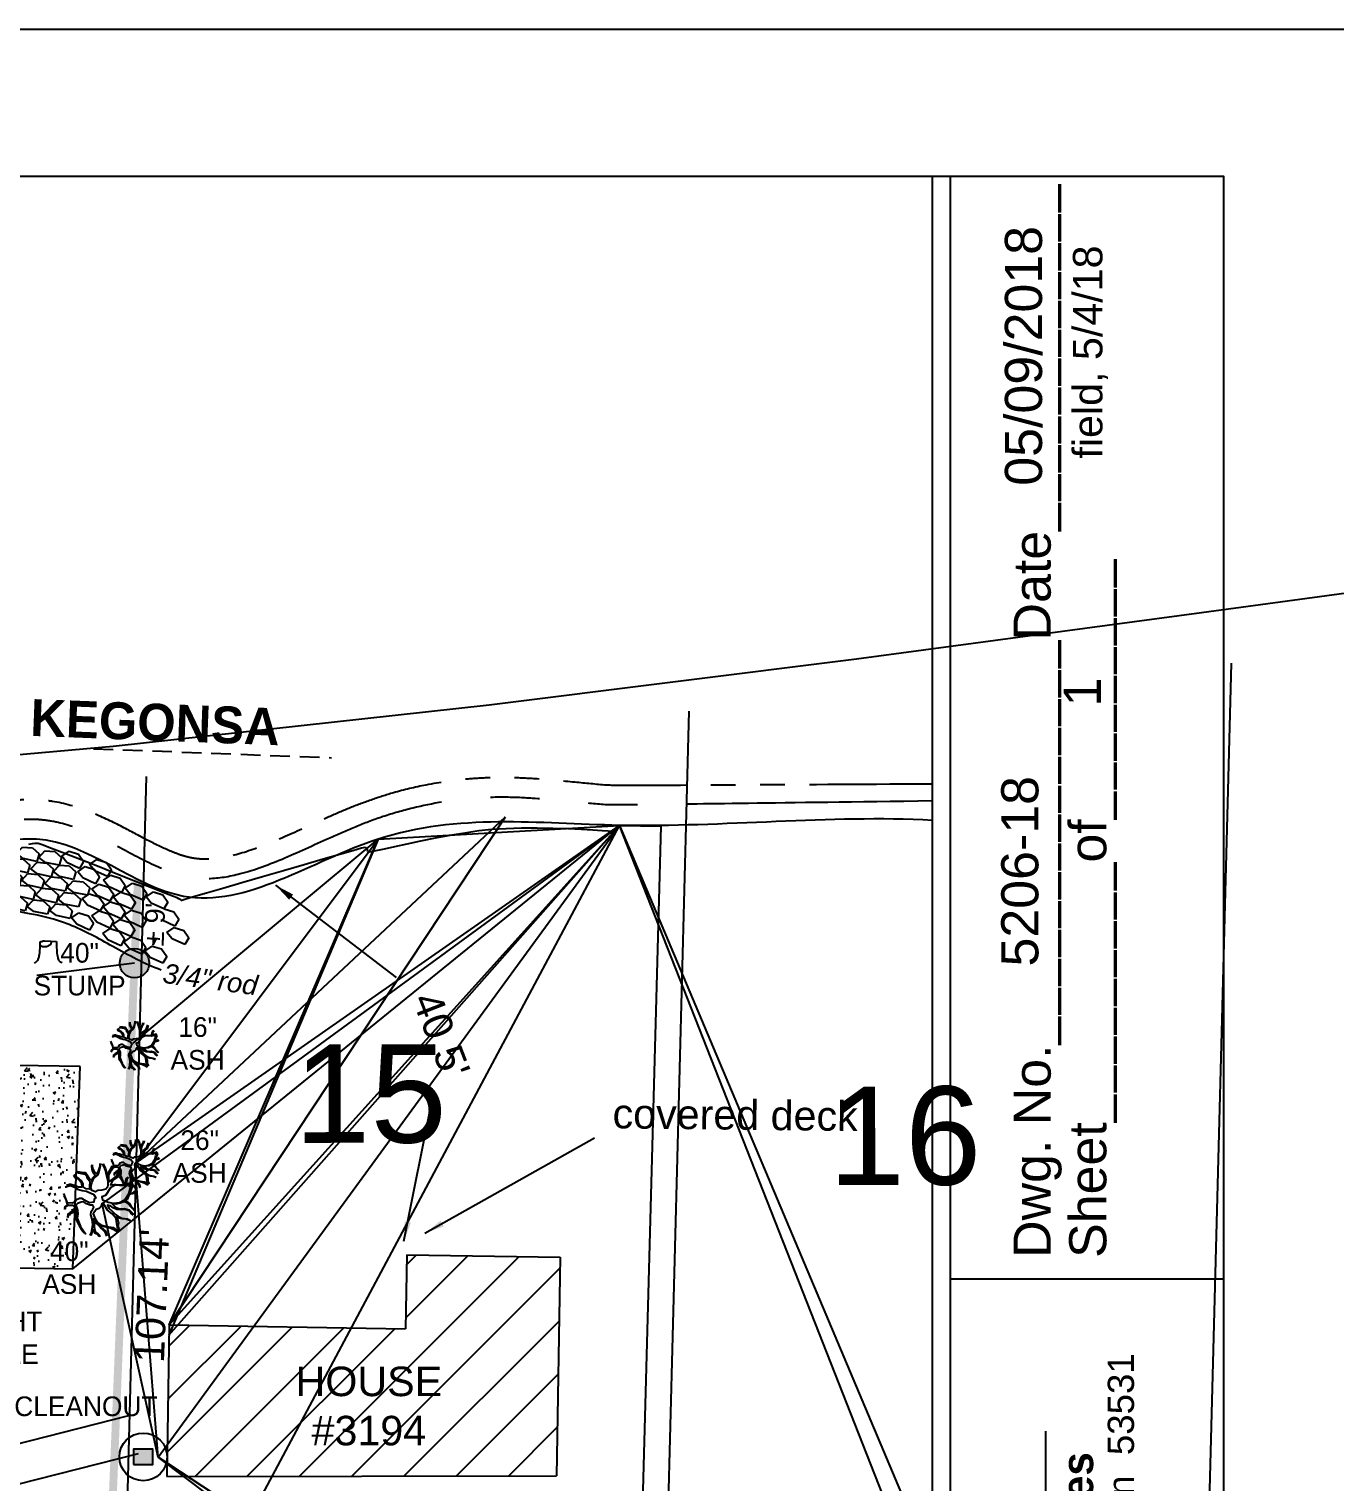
# Model space of a CAD drawing. Header units: feet. Extents: x 855601 to 859012, y 436230 to 437244.
# Drawn here: x 856613.6 to 856746.4, y 436953.2 to 437101 of the extents above; entities that cross this region are included whole.
import ezdxf

# ---------------------------------------------------------------- set-up
doc = ezdxf.new("R2010")
doc.units = ezdxf.units.FT
doc.header["$LTSCALE"] = 40
doc.header["$MEASUREMENT"] = 0
doc.linetypes.add('DASHED', pattern=[0.75, 0.5, -0.25])
doc.linetypes.add('PHANTOM', pattern=[2.5, 1.25, -0.25, 0.25, -0.25, 0.25, -0.25])
for name, color, linetype in [('CC survey', 7, 'Continuous'), ('off', 7, 'Continuous'), ('ohw', 5, 'Continuous'), ('rip rap', 7, 'Continuous'), ('SRF-VIEW', 7, 'Continuous'), ('Standard', 7, 'Continuous'), ('template', 7, 'Continuous')]:
    doc.layers.add(name, color=color, linetype=linetype)
doc.styles.add('Style1', font='arial.ttf', dxfattribs={"height": 3})
doc.styles.add('Style5', font='counb___.ttf')
doc.dimstyles.get("Standard").update_dxf_attribs({"dimtxt": 0.18, "dimasz": 0.18, "dimexe": 0.18, "dimexo": 0.0625, "dimgap": 0.09, "dimtad": 0, "dimtih": 1, "dimtoh": 1, "dimdec": 4, "dimzin": 0, "dimdsep": 46, "dimtxsty": 'Standard', "dimcen": 0.09, "dimadec": 0, "dimazin": 0, "dimtfac": 1, "dimtdec": 4, "dimtofl": 0, "dimtmove": 0, "dimatfit": 3, "dimfxl": 1, "dimtolj": 1, "dimtzin": 0, "dimarcsym": 0})

# ---------------------------------------------------------------- blocks, each defined once
blk = doc.blocks.new('A$C1FF03A70')
at = {"layer": 'CC survey', "color": 7}
for p, q in [((1131.36, 659.11), (1135.2, 806.37)), ((1076.47, 663.9), (1080.05, 801.5)), ((1021.57, 668.7), (1024.86, 794.85))]:
    blk.add_line(p, q, dxfattribs=at)
blk.add_lwpolyline([(681.67, 831.29), (695.67, 830.42), (714.83, 827.42), (737.6, 822.61), (763.35, 816.64), (791.45, 810.16), (821.27, 803.82), (852.18, 798.29), (883.55, 794.21), (914.76, 792.25), (947.67, 792.56), (983.69, 794.6), (1021.49, 797.94), (1059.72, 802.16), (1097.05, 806.83), (1132.13, 811.53), (1163.62, 815.82)], dxfattribs=at)
at = {"layer": 'CC survey', "color": 7, "style": 'Style1'}
for s, p in [('15', (1039.88, 757.6)), ('16', (1094.23, 753.32))]:
    blk.add_text(s, height=10, rotation=0.1334, dxfattribs=at).set_placement(p)
blk = doc.blocks.new('A$C2DCC2330')
for p, q in [((2.16, 8.43), (2.91, 8.95)), ((2.91, 8.95), (3.87, 8.65)), ((0.98, 7.53), (1.73, 8.05)), ((1.5, 6.89), (0.98, 7.53)), ((1.73, 8.05), (2.69, 7.74)), ((2.69, 7.8), (2.16, 8.43)), ((3.99, 7.2), (2.69, 7.8)), ((2.69, 7.74), (3.2, 6.99)), ((3.87, 8.65), (4.39, 7.9)), ((4.39, 7.9), (3.99, 7.2)), ((4.36, 7.63), (5.11, 8.14)), ((4.89, 6.99), (4.36, 7.63)), ((5.11, 8.14), (6.07, 7.84)), ((6.07, 7.84), (6.59, 7.09)), ((0, 6.55), (0.75, 7.07)), ((0.53, 5.91), (0, 6.55)), ((1.82, 5.32), (0.53, 5.91)), ((0.75, 7.07), (1.71, 6.76)), ((2.8, 6.3), (1.5, 6.89)), ((1.71, 6.76), (2.23, 6.02)), ((2.23, 6.02), (1.82, 5.32)), ((2.13, 5.73), (2.88, 6.25)), ((3.2, 6.99), (2.8, 6.3)), ((2.88, 6.25), (3.84, 5.94)), ((3.18, 6.72), (3.93, 7.24)), ((3.7, 6.08), (3.18, 6.72)), ((5, 5.49), (3.7, 6.08)), ((3.84, 5.94), (4.36, 5.19)), ((3.93, 7.24), (4.88, 6.94)), ((4.88, 6.94), (5.4, 6.19)), ((6.19, 6.39), (4.89, 6.99)), ((5.4, 6.19), (5, 5.49)), ((5.44, 5.79), (6.19, 6.31)), ((6.59, 7.09), (6.19, 6.39)), ((6.19, 6.31), (7.15, 6)), ((6.49, 6.75), (7.24, 7.27)), ((7.02, 6.11), (6.49, 6.75)), ((8.31, 5.52), (7.02, 6.11)), ((7.15, 6), (7.67, 5.25)), ((7.24, 7.27), (8.2, 6.96)), ((8.2, 6.96), (8.72, 6.22)), ((8.72, 6.22), (8.31, 5.52)), ((0.97, 4.81), (1.72, 5.33)), ((1.5, 4.17), (0.97, 4.81)), ((1.72, 5.33), (2.68, 5.02)), ((2.66, 5.09), (2.13, 5.73)), ((3.96, 4.49), (2.66, 5.09)), ((2.68, 5.02), (3.19, 4.27)), ((3.13, 3.94), (3.88, 4.46)), ((3.88, 4.46), (4.84, 4.16)), ((4.36, 5.19), (3.96, 4.49)), ((4.27, 4.87), (5.02, 5.39)), ((4.8, 4.23), (4.27, 4.87)), ((5.02, 5.39), (5.98, 5.09)), ((5.97, 5.15), (5.44, 5.79)), ((7.26, 4.56), (5.97, 5.15)), ((5.98, 5.09), (6.5, 4.34)), ((6.5, 4.02), (7.25, 4.54)), ((7.25, 4.54), (8.21, 4.23)), ((7.67, 5.25), (7.26, 4.56)), ((7.6, 5.01), (8.35, 5.53)), ((8.13, 4.37), (7.6, 5.01)), ((8.35, 5.53), (9.31, 5.22)), ((9.31, 5.22), (9.82, 4.47)), ((9.82, 4.47), (9.42, 3.78)), ((2.79, 3.58), (1.5, 4.17)), ((2.09, 3), (2.84, 3.52)), ((2.62, 2.36), (2.09, 3)), ((3.19, 4.27), (2.79, 3.58)), ((2.84, 3.52), (3.8, 3.22)), ((3.66, 3.3), (3.13, 3.94)), ((4.95, 2.71), (3.66, 3.3)), ((3.8, 3.22), (4.32, 2.47)), ((6.1, 3.64), (4.8, 4.23)), ((4.84, 4.16), (5.35, 3.41)), ((5.35, 3.41), (4.95, 2.71)), ((5.34, 3.1), (6.09, 3.62)), ((5.87, 2.46), (5.34, 3.1)), ((6.09, 3.62), (7.05, 3.32)), ((6.5, 4.34), (6.1, 3.64)), ((7.03, 3.38), (6.5, 4.02)), ((8.33, 2.79), (7.03, 3.38)), ((7.05, 3.32), (7.56, 2.57)), ((9.42, 3.78), (8.13, 4.37)), ((8.21, 4.23), (8.73, 3.48)), ((8.73, 3.48), (8.33, 2.79)), ((8.61, 3.12), (9.36, 3.64)), ((9.14, 2.48), (8.61, 3.12)), ((9.36, 3.64), (10.32, 3.34)), ((10.32, 3.34), (10.84, 2.59)), ((3.92, 1.77), (2.62, 2.36)), ((4.32, 2.47), (3.92, 1.77)), ((4.23, 2.15), (4.98, 2.66)), ((4.76, 1.51), (4.23, 2.15)), ((6.06, 0.91), (4.76, 1.51)), ((4.98, 2.66), (5.94, 2.36)), ((7.16, 1.87), (5.87, 2.46)), ((5.94, 2.36), (6.46, 1.61)), ((6.46, 1.61), (6.06, 0.91)), ((6.37, 1.23), (7.12, 1.75)), ((7.12, 1.75), (8.08, 1.45)), ((7.56, 2.57), (7.16, 1.87)), ((7.46, 2.17), (8.21, 2.69)), ((7.98, 1.53), (7.46, 2.17)), ((9.28, 0.94), (7.98, 1.53)), ((8.21, 2.69), (9.16, 2.38)), ((10.44, 1.89), (9.14, 2.48)), ((9.16, 2.38), (9.68, 1.64)), ((9.68, 1.64), (9.28, 0.94)), ((10.84, 2.59), (10.44, 1.89)), ((6.9, 0.59), (6.37, 1.23)), ((8.19, 0), (6.9, 0.59)), ((8.08, 1.45), (8.59, 0.7)), ((8.59, 0.7), (8.19, 0))]:
    blk.add_line(p, q)
blk = doc.blocks.new('A$C0A5943FD')
for p, q in [((0, 1.23), (0.75, 1.75)), ((0.75, 1.75), (1.71, 1.45)), ((0.53, 0.59), (0, 1.23)), ((1.82, 0), (0.53, 0.59)), ((1.71, 1.45), (2.23, 0.7)), ((2.23, 0.7), (1.82, 0))]:
    blk.add_line(p, q)
blk = doc.blocks.new('stump')
for points in [[(-0.00312, -0.00036, 0.052613), (-0.00251, 0.0002, 0.106195), (-0.0023, 0.00056, 0.044862), (-0.00213, 0.00134, 0.020074), (-0.00197, 0.00312, 0.011675), (-0.00196, 0.00346, 0.007866), (-0.00197, 0.00397)], [(-0.00197, 0.00397, -0.027668), (-0.00136, 0.00415, -0.067978), (-0.0011, 0.00417), (0.00022, 0.0041), (0.00137, 0.00404)], [(0.00038, 0.0041, -0.082864), (0.00021, 0.00361, -0.111324), (-0.00005, 0.00332, -0.039313), (-0.0004, 0.00311, -0.049197), (-0.00071, 0.00299, -0.066002), (-0.00113, 0.00293, -0.070187), (-0.00153, 0.00299, -0.114859), (-0.00174, 0.00311, -0.075938), (-0.00196, 0.00338)], [(0.00137, 0.00404, 0.004334), (0.00137, 0.00348, 0.008344), (0.00137, 0.00319), (0.00142, 0.00194, 0.046252), (0.00159, 0.00081, 0.069625), (0.00186, 0.0001, 0.149725), (0.00202, -0.00005, 0.058523), (0.00252, -0.00023)]]:
    blk.add_lwpolyline(points, format="xyb")
blk = doc.blocks.new('cg_t10')
for points in [[(-0.028, 0.1206), (-0.0285, 0.114), (-0.0271, 0.1053), (-0.0252, 0.0971), (-0.0214, 0.0905), (-0.0161, 0.0854), (-0.019, 0.0818), (-0.0252, 0.0752), (-0.029, 0.0676), (-0.0357, 0.0727), (-0.0414, 0.0818), (-0.0485, 0.0926), (-0.0623, 0.0941), (-0.0766, 0.0961)], [(0.0077, 0.1239), (0.0153, 0.1074), (0.0186, 0.0982), (0.021, 0.0875), (0.0262, 0.066), (0.0267, 0.0513), (0.0253, 0.0441), (0.02, 0.0375), (0.0067, 0.0344), (-0.0071, 0.0329), (-0.0152, 0.0288), (-0.0276, 0.0329), (-0.0304, 0.0431), (-0.0276, 0.0589), (-0.0209, 0.0747), (-0.0076, 0.0854), (-0.0052, 0.09), (0.0015, 0.1155), (0.0029, 0.1242)], [(0, 0.1242), (-0.0004, 0.116), (-0.0028, 0.1084), (-0.0071, 0.0951), (-0.0104, 0.089), (-0.0176, 0.0951), (-0.0233, 0.1048), (-0.0252, 0.114), (-0.0252, 0.1206)], [(0.011, 0.1237), (0.0186, 0.1079), (0.0258, 0.0798), (0.0286, 0.0941), (0.0396, 0.1104), (0.04, 0.117)], [(0.0429, 0.1165), (0.0424, 0.1068), (0.0353, 0.0971), (0.0291, 0.0864), (0.0286, 0.0727), (0.031, 0.0635), (0.0405, 0.0696), (0.0576, 0.0824), (0.0657, 0.1058)], [(0.0676, 0.1033), (0.0614, 0.0854), (0.0595, 0.0788), (0.0434, 0.0676), (0.0358, 0.0528), (0.0467, 0.0533), (0.0548, 0.0533), (0.071, 0.0518), (0.0833, 0.0528), (0.0872, 0.065), (0.0891, 0.0727), (0.0957, 0.0783)], [(-0.1155, 0.0457), (-0.1013, 0.0502), (-0.0856, 0.0441), (-0.0766, 0.038), (-0.0599, 0.0334), (-0.0456, 0.0303), (-0.029, 0.0232), (-0.0223, 0.0207), (-0.0142, 0.0084), (-0.0199, 0.0033), (-0.0209, -0.0069), (-0.0209, -0.0069), (-0.0357, -0.0084), (-0.0471, -0.0033), (-0.0614, 0.0059), (-0.0695, 0.0059), (-0.0818, 0.0008), (-0.0833, -0.0038), (-0.0928, -0.01), (-0.1104, -0.0084), (-0.1142, 0.0023), (-0.122, 0.0234)], [(-0.0899, 0.0854), (-0.0861, 0.0783), (-0.0785, 0.0747), (-0.0695, 0.0676), (-0.0628, 0.0589), (-0.0614, 0.0441), (-0.0723, 0.0446), (-0.0818, 0.0482), (-0.0909, 0.0513), (-0.0985, 0.0538), (-0.1032, 0.0538), (-0.1137, 0.0497)], [(-0.0804, 0.0936), (-0.0671, 0.0915), (-0.0556, 0.0895), (-0.0509, 0.0885), (-0.0456, 0.0824), (-0.0428, 0.0742), (-0.0347, 0.0635), (-0.0357, 0.0472), (-0.0352, 0.0375), (-0.0466, 0.0385), (-0.0566, 0.0456), (-0.0571, 0.0558), (-0.0614, 0.0645), (-0.0714, 0.0742), (-0.0828, 0.0813), (-0.0866, 0.0875)], [(0.1087, 0.06), (0.0971, 0.0518), (0.0843, 0.0492), (0.0657, 0.0502), (0.0514, 0.0513), (0.0353, 0.0416), (0.0186, 0.0166), (0.0062, 0.012), (0.0091, 0.0013), (0.0281, -0.0069), (0.0443, -0.01), (0.0657, -0.0074), (0.0853, 0.0028), (0.0976, 0.0222), (0.1033, 0.0416), (0.1105, 0.0566)], [(0.0971, 0.0767), (0.091, 0.0711), (0.0895, 0.0609), (0.0867, 0.0548), (0.0914, 0.0543), (0.0952, 0.0564), (0.1071, 0.0614)], [(0.1119, 0.0518), (0.1076, 0.0431), (0.1014, 0.0227), (0.11, 0.0237), (0.12, 0.0314)], [(-0.1223, 0.015), (-0.1161, 0.0023), (-0.1128, -0.0105), (-0.109, -0.0145), (-0.1123, -0.0161), (-0.1185, -0.0222), (-0.1204, -0.0273)], [(0.1205, 0.0278), (0.1143, 0.0227), (0.1038, 0.0207), (0.101, 0.0196), (0.0967, 0.0135), (0.0929, 0.0048), (0.0833, -0.0018), (0.0891, -0.0028), (0.0995, -0.01), (0.1057, -0.0207), (0.1191, -0.0349)], [(-0.1204, -0.0314), (-0.1156, -0.0227), (-0.109, -0.0176), (-0.1042, -0.0161), (-0.0918, -0.0171), (-0.0861, -0.0222), (-0.0861, -0.0298), (-0.0894, -0.0349), (-0.1009, -0.0416), (-0.1085, -0.0472), (-0.1099, -0.0559)], [(-0.1085, -0.0594), (-0.1066, -0.0513), (-0.0999, -0.0451), (-0.0913, -0.04), (-0.0852, -0.037), (-0.0823, -0.0324), (-0.0818, -0.0385), (-0.0814, -0.0472), (-0.0823, -0.0589), (-0.0814, -0.0645), (-0.0775, -0.0727), (-0.0704, -0.0859), (-0.0628, -0.0987), (-0.0537, -0.1109)], [(-0.0327, -0.1198), (-0.0285, -0.1089), (-0.0242, -0.0834), (-0.0266, -0.064), (-0.0309, -0.0492), (-0.0299, -0.0385), (-0.0247, -0.0303), (-0.0209, -0.0237), (-0.0247, -0.0161), (-0.0333, -0.0161), (-0.0461, -0.0125), (-0.0556, -0.0054), (-0.0642, -0.0064), (-0.0761, -0.0105), (-0.0818, -0.0171), (-0.0756, -0.0339), (-0.0747, -0.0472), (-0.0775, -0.0604), (-0.0656, -0.0895), (-0.0482, -0.1145)], [(0.0677, -0.1041), (0.0605, -0.0972), (0.0567, -0.0798), (0.0548, -0.062), (0.0419, -0.0457), (0.0253, -0.0334), (0.0129, -0.013), (0.0062, -0.0115), (0.0043, -0.0202), (0.0005, -0.0247), (-0.0028, -0.0283), (-0.0123, -0.0314), (-0.0233, -0.0462), (-0.0166, -0.063), (-0.008, -0.0757), (0.0048, -0.0839), (0.0229, -0.0885), (0.0443, -0.0926), (0.0538, -0.0992), (0.0651, -0.1058)], [(0.1129, -0.0507), (0.1048, -0.0436), (0.0986, -0.036), (0.0853, -0.0319), (0.0738, -0.0324), (0.0576, -0.0314), (0.0448, -0.0253), (0.0362, -0.0186), (0.03, -0.0181), (0.0253, -0.0171), (0.0296, -0.0273), (0.04, -0.0354), (0.0519, -0.0472), (0.061, -0.0543), (0.0743, -0.0604), (0.0929, -0.0625), (0.1038, -0.0681)], [(0.1181, -0.0365), (0.111, -0.0293), (0.1019, -0.0196), (0.0971, -0.0125), (0.09, -0.0079), (0.0805, -0.0059), (0.0686, -0.01), (0.0543, -0.013), (0.041, -0.0125), (0.0529, -0.0232), (0.0662, -0.0288), (0.0829, -0.0278), (0.0995, -0.0324), (0.1143, -0.0487)], [(0.001, -0.1242), (-0.0014, -0.1186), (-0.008, -0.112), (-0.0147, -0.1074), (-0.019, -0.0916), (-0.018, -0.0768), (-0.0214, -0.063), (-0.0119, -0.0793), (-0.0028, -0.0864), (0.0048, -0.0961), (0.0167, -0.1074), (0.0219, -0.1221)], [(0.0248, -0.1211), (0.0205, -0.1079), (0.0196, -0.1043), (0.0129, -0.0992), (0.0029, -0.0905), (0.0024, -0.087), (0.011, -0.088), (0.0343, -0.0936), (0.0467, -0.0987), (0.0614, -0.1079)], [(0.1024, -0.0696), (0.0891, -0.0645), (0.0748, -0.063), (0.0619, -0.0599), (0.0567, -0.0564), (0.061, -0.066), (0.0624, -0.0752), (0.0619, -0.088), (0.0634, -0.0936), (0.0691, -0.1023)], [(-0.0299, -0.1196), (-0.0271, -0.1125), (-0.0233, -0.0992), (-0.0185, -0.1099), (-0.0099, -0.1135), (-0.0023, -0.1216), (-0.0023, -0.1237)]]:
    blk.add_lwpolyline(points)

msp = doc.modelspace()

# ---------------------------------------------------------------- hatches: boundary and pattern name
h = msp.add_hatch(color=256)
edge = h.paths.add_edge_path()
edge.add_arc((856624.33, 437005.97), 1.5, 0, 360)
h = msp.add_hatch()
h.set_pattern_fill('AR-CONC', color=256, scale=0.4, style=0)
h.set_pattern_definition([(50, (0, 0), (2.8690407304, -0.25100854), [0.3, -3.3]), (355, (0, 0), (-0.555005334, 3.008768535), [0.24, -2.64]), (100.4514, (0.239, -0.021), (2.314037527, 2.757758168), [0.25496076, -2.804568448]), (46.1842, (0, 0.8), (4.268964195, -0.662076057), [0.45, -4.95]), (96.6356, (0.3557, 0.745), (3.738650822, 3.896471484), [0.382441152, -4.206852]), (351.1842, (0, 0.8), (3.73864778, 3.896474404), [0.36, -3.96]), (21, (0.4, 0.6), (2.3876282085, -1.6104755627), [0.3, -3.3]), (326, (0.4, 0.6), (0.973261328, 2.90060018), [0.24, -2.64]), (71.4514, (0.599, 0.4658), (3.360890514, 1.290121987), [0.25496076, -2.804568448]), (37.5, (0, 0), (0.0486394213, 1.3315754153), [0, -2.608, 0, -2.68, 0, -2.65]), (7.5, (0, 0), (1.0522781498, 1.5776468475), [0, -1.528, 0, -2.548, 0, -1.01]), (327.5, (-0.892, 0), (2.1352897447, -0.0902194869), [0, -1, 0, -3.12, 0, -4.14]), (317.5, (-1.292, 0), (2.3327446774, 0.4004199293), [0, -1.3, 0, -2.072, 0, -2.94])])
h.paths.add_polyline_path([(856618.07, 436974.89), (856618.81, 436995.47), (856594.44, 436995.83), (856593.9, 436979.12), (856597.39, 436979.01), (856597.2, 436973.36), (856596.2, 436973.4), (856595.03, 436942.15), (856591.19, 436937.93), (856594.57, 436937.7), (856594.57, 436937.67), (856598.6, 436937.42), (856598.6, 436937.33), (856599.88, 436937.2), (856597.76, 436942.12), (856599.3, 436975.23)])
h.paths.add_polyline_path([(856599.47, 436987.64), (856613.9, 436987.64), (856613.9, 436983.03), (856599.47, 436983.03)], flags=24)
h = msp.add_hatch()
h.set_pattern_fill('ANSI31', color=251, scale=30, style=0)
h.paths.add_polyline_path([(856667.61, 436976.06), (856652.01, 436976.31), (856651.89, 436968.8), (856627.86, 436969.19), (856627.61, 436953.78), (856667.24, 436953.82)])
h.paths.add_polyline_path([(856640.24, 436965.69), (856656.08, 436965.69), (856656.08, 436956.03), (856640.24, 436956.03)], flags=24)
msp.add_hatch(color=256).paths.add_polyline_path([(856624.23, 436956.55), (856624.23, 436954.99), (856626.19, 436954.99), (856626.19, 436956.55)])

# ---------------------------------------------------------------- linework, layer by layer
at = {"linetype": 'DASHED', "ltscale": 0.1}
msp.add_line((856620.15, 437027.78), (856644.35, 437026.86), dxfattribs=at)
for p, q in [((856673.65, 437019.98), (856677.88, 437019.9)), ((856675.6, 436935.42), (856677.88, 437019.9)), ((856619.99, 437013.49), (856620.74, 437014.01)), ((856620.74, 437014.01), (856621.7, 437013.71)), ((856621.18, 437014.4), (856621.93, 437014.91)), ((856621.7, 437013.76), (856621.18, 437014.4)), ((856623, 437013.16), (856621.7, 437013.76)), ((856621.7, 437013.71), (856622.22, 437012.96)), ((856621.93, 437014.91), (856622.89, 437014.61)), ((856622.89, 437014.61), (856623.4, 437013.86)), ((856623.4, 437013.86), (856623, 437013.16)), ((856623.38, 437013.59), (856624.13, 437014.11)), ((856623.9, 437012.95), (856623.38, 437013.59)), ((856624.13, 437014.11), (856625.09, 437013.8)), ((856625.09, 437013.8), (856625.6, 437013.05)), ((856619.01, 437012.51), (856619.76, 437013.03)), ((856619.54, 437011.88), (856619.01, 437012.51)), ((856619.76, 437013.03), (856620.72, 437012.73)), ((856620.52, 437012.85), (856619.99, 437013.49)), ((856621.82, 437012.26), (856620.52, 437012.85)), ((856620.72, 437012.73), (856621.24, 437011.98)), ((856621.15, 437011.69), (856621.9, 437012.21)), ((856622.22, 437012.96), (856621.82, 437012.26)), ((856621.9, 437012.21), (856622.86, 437011.9)), ((856622.19, 437012.69), (856622.94, 437013.2)), ((856622.72, 437012.05), (856622.19, 437012.69)), ((856622.94, 437013.2), (856623.9, 437012.9)), ((856625.2, 437012.36), (856623.9, 437012.95)), ((856623.9, 437012.9), (856624.42, 437012.15)), ((856624.42, 437012.15), (856624.02, 437011.45)), ((856625.6, 437013.05), (856625.2, 437012.36)), ((856625.51, 437012.71), (856626.25, 437013.23)), ((856626.03, 437012.08), (856625.51, 437012.71)), ((856626.25, 437013.23), (856627.21, 437012.93)), ((856627.21, 437012.93), (856627.73, 437012.18)), ((856627.73, 437012.18), (856627.33, 437011.48)), ((856620.84, 437011.28), (856619.54, 437011.88)), ((856619.98, 437010.77), (856620.73, 437011.29)), ((856620.51, 437010.13), (856619.98, 437010.77)), ((856620.73, 437011.29), (856621.69, 437010.99)), ((856621.24, 437011.98), (856620.84, 437011.28)), ((856621.68, 437011.05), (856621.15, 437011.69)), ((856622.97, 437010.46), (856621.68, 437011.05)), ((856621.69, 437010.99), (856622.21, 437010.24)), ((856624.02, 437011.45), (856622.72, 437012.05)), ((856622.86, 437011.9), (856623.37, 437011.16)), ((856623.37, 437011.16), (856622.97, 437010.46)), ((856623.29, 437010.84), (856624.04, 437011.35)), ((856623.82, 437010.2), (856623.29, 437010.84)), ((856624.04, 437011.35), (856625, 437011.05)), ((856625, 437011.05), (856625.51, 437010.3)), ((856627.33, 437011.48), (856626.03, 437012.08)), ((856627.36, 437011.49), (856628.32, 437011.19)), ((856628.32, 437011.19), (856628.84, 437010.44)), ((856621.81, 437009.54), (856620.51, 437010.13)), ((856621.11, 437008.97), (856621.86, 437009.48)), ((856622.21, 437010.24), (856621.81, 437009.54)), ((856621.86, 437009.48), (856622.82, 437009.18)), ((856622.14, 437009.91), (856622.89, 437010.42)), ((856622.67, 437009.27), (856622.14, 437009.91)), ((856623.97, 437008.67), (856622.67, 437009.27)), ((856622.82, 437009.18), (856623.33, 437008.43)), ((856622.89, 437010.42), (856623.85, 437010.12)), ((856625.11, 437009.6), (856623.82, 437010.2)), ((856623.85, 437010.12), (856624.37, 437009.37)), ((856624.37, 437009.37), (856623.97, 437008.67)), ((856625.51, 437010.3), (856625.11, 437009.6)), ((856628.44, 437009.74), (856627.14, 437010.33)), ((856627.63, 437009.09), (856628.38, 437009.6)), ((856628.38, 437009.6), (856629.34, 437009.3)), ((856628.84, 437010.44), (856628.44, 437009.74)), ((856629.34, 437009.3), (856629.85, 437008.55)), ((856621.63, 437008.33), (856621.11, 437008.97)), ((856622.93, 437007.73), (856621.63, 437008.33)), ((856623.33, 437008.43), (856622.93, 437007.73)), ((856623.25, 437008.11), (856624, 437008.63)), ((856623.78, 437007.47), (856623.25, 437008.11)), ((856624, 437008.63), (856624.96, 437008.32)), ((856624.96, 437008.32), (856625.47, 437007.57)), ((856625.38, 437007.2), (856626.13, 437007.71)), ((856626.13, 437007.71), (856627.09, 437007.41)), ((856626.58, 437008.53), (856626.18, 437007.83)), ((856628.16, 437008.45), (856627.63, 437009.09)), ((856629.45, 437007.85), (856628.16, 437008.45)), ((856629.85, 437008.55), (856629.45, 437007.85)), ((856625.07, 437006.88), (856623.78, 437007.47)), ((856625.47, 437007.57), (856625.07, 437006.88)), ((856625.91, 437006.56), (856625.38, 437007.2)), ((856627.21, 437005.96), (856625.91, 437006.56)), ((856627.09, 437007.41), (856627.61, 437006.66)), ((856627.61, 437006.66), (856627.21, 437005.96)), ((856652.01, 436976.31), (856651.89, 436968.8)), ((856652.01, 436976.31), (856667.61, 436976.06)), ((856667.61, 436976.06), (856667.24, 436953.82)), ((856627.86, 436969.19), (856627.61, 436953.78)), ((856627.86, 436969.19), (856651.89, 436968.8))]:
    msp.add_line(p, q)
at = {"linetype": 'DASHED', "ltscale": 0.5}
msp.add_line((856624.33, 437005.97), (856567.82, 436998.81), dxfattribs=at)
at = {"color": 252}
for p, q in [((856618.81, 436995.47), (856594.44, 436995.83)), ((856618.07, 436974.89), (856618.81, 436995.47)), ((856599.3, 436975.23), (856618.07, 436974.89))]:
    msp.add_line(p, q, dxfattribs=at)
at = {"const_width": 0.8}
msp.add_lwpolyline([(856568.28, 437017.41), (856567.82, 436998.81), (856565.48, 436904.05), (856619.98, 436898.92), (856624.33, 437005.97), (856624.68, 437014.49)], dxfattribs=at)
msp.add_lwpolyline([(856624.23, 436954.99), (856626.19, 436954.99), (856626.19, 436956.55), (856624.23, 436956.55)], close=True)
for centre, radius in [((856624.33, 437005.97), 1.5), ((856625.22, 436955.76), 2.43)]:
    msp.add_circle(centre, radius)
at = {"linetype": 'PHANTOM', "ltscale": 0.25}
msp.add_open_spline([(856705.45, 437024.18), (856673.35, 437024), (856672.84, 437024.03), (856671.27, 437024.15), (856670.2, 437024.26), (856667.87, 437024.49), (856666.59, 437024.61), (856664.39, 437024.76), (856663.48, 437024.81), (856661.84, 437024.84), (856661.12, 437024.84), (856659.69, 437024.79), (856658.97, 437024.75), (856656.82, 437024.56), (856655.38, 437024.36), (856652.85, 437023.86), (856651.75, 437023.6), (856649.9, 437023.07), (856649.14, 437022.83), (856647.62, 437022.29), (856646.86, 437022.01), (856645.39, 437021.41), (856644.67, 437021.09), (856642.55, 437020.15), (856641.19, 437019.52), (856638.57, 437018.36), (856637.33, 437017.85), (856634.98, 437017.05), (856633.89, 437016.77), (856632.29, 437016.55), (856631.72, 437016.52), (856630.89, 437016.56), (856630.61, 437016.59), (856630.06, 437016.68), (856629.78, 437016.74), (856629.18, 437016.91), (856628.86, 437017.01), (856628.2, 437017.27), (856627.85, 437017.41), (856626.76, 437017.91), (856625.99, 437018.3), (856624.35, 437019.16), (856623.49, 437019.63), (856621.61, 437020.57), (856620.6, 437021.04), (856618.41, 437021.87), (856617.23, 437022.22), (856615.61, 437022.47), (856615.24, 437022.52), (856614.49, 437022.58), (856614.12, 437022.59), (856613.03, 437022.59), (856612.34, 437022.54), (856611.03, 437022.4), (856610.4, 437022.3), (856609.21, 437022.1), (856608.65, 437021.99), (856607.3, 437021.74), (856606.56, 437021.61), (856605.55, 437021.5), (856605.21, 437021.48), (856604.68, 437021.48), (856604.48, 437021.49), (856604.12, 437021.52), (856603.97, 437021.54), (856603.63, 437021.61), (856603.45, 437021.65), (856602.87, 437021.82), (856602.42, 437021.98), (856601.46, 437022.38), (856600.93, 437022.61), (856599.92, 437023.06), (856599.46, 437023.26), (856598.65, 437023.6), (856598.31, 437023.74), (856597.46, 437024.05), (856596.95, 437024.21), (856595.93, 437024.49), (856595.43, 437024.61), (856593.9, 437024.91), (856592.89, 437025.03), (856590.9, 437025.15), (856589.91, 437025.15), (856586.98, 437025), (856585.09, 437024.72), (856581.4, 437024.01), (856579.6, 437023.58), (856576.67, 437022.89), (856575.5, 437022.61), (856573.51, 437022.18), (856572.68, 437022.01), (856571.22, 437021.76), (856570.58, 437021.67), (856569.31, 437021.51), (856568.68, 437021.45), (856566.77, 437021.31), (856565.49, 437021.26), (856561.64, 437021.29), (856559.06, 437021.51), (856552.46, 437022.39), (856548.42, 437023.24), (856542.77, 437024.48), (856541.21, 437024.83), (856538.56, 437025.42), (856537.47, 437025.65), (856535.31, 437026.1), (856534.24, 437026.33), (856530.79, 437027.07), (856528.46, 437027.61), (856526.22, 437028.27)], degree=3, knots=[0, 0, 0, 0, 1.645532, 1.645532, 4.936595, 4.936595, 8.653512, 8.653512, 11.19955, 11.19955, 13.160283, 13.160283, 15.121016, 15.121016, 19.042482, 19.042482, 22.063591, 22.063591, 24.166002, 24.166002, 26.268412, 26.268412, 28.370822, 28.370822, 32.575643, 32.575643, 36.780464, 36.780464, 40.985284, 40.985284, 43.58511, 43.58511, 44.986657, 44.986657, 46.388203, 46.388203, 47.789749, 47.789749, 49.191295, 49.191295, 51.940415, 51.940415, 54.689535, 54.689535, 57.564345, 57.564345, 60.439155, 60.439155, 61.254537, 61.254537, 62.069919, 62.069919, 63.700682, 63.700682, 65.331446, 65.331446, 66.962209, 66.962209, 69.460863, 69.460863, 70.873528, 70.873528, 71.903081, 71.903081, 72.839208, 72.839208, 73.775336, 73.775336, 75.598945, 75.598945, 77.422555, 77.422555, 78.795148, 78.795148, 79.716315, 79.716315, 81.005449, 81.005449, 82.294583, 82.294583, 84.872851, 84.872851, 87.451119, 87.451119, 92.607655, 92.607655, 97.764191, 97.764191, 101.283243, 101.283243, 103.908766, 103.908766, 105.979988, 105.979988, 108.051209, 108.051209, 112.193653, 112.193653, 120.47854, 120.47854, 133.08489, 133.08489, 137.824054, 137.824054, 141.109207, 141.109207, 144.394361, 144.394361, 151.874604, 151.874604, 151.874604, 151.874604], dxfattribs=at)
at = {"linetype": 'PHANTOM', "ltscale": 0.5}
msp.add_open_spline([(856705.48, 437022.46), (856673.24, 437022.04), (856672.72, 437022.04), (856671.15, 437022.16), (856670.09, 437022.26), (856667.63, 437022.5), (856666.23, 437022.64), (856663.8, 437022.79), (856662.79, 437022.84), (856660.75, 437022.84), (856659.73, 437022.8), (856656.67, 437022.56), (856654.64, 437022.23), (856651.61, 437021.49), (856650.6, 437021.2), (856648.73, 437020.58), (856647.87, 437020.25), (856646.16, 437019.56), (856645.32, 437019.19), (856642.83, 437018.08), (856641.2, 437017.32), (856638.05, 437015.98), (856636.53, 437015.41), (856633.97, 437014.75), (856632.9, 437014.58), (856631.37, 437014.53), (856630.87, 437014.55), (856629.97, 437014.66), (856629.57, 437014.73), (856628.75, 437014.95), (856628.33, 437015.08), (856626.71, 437015.69), (856625.44, 437016.33), (856622.8, 437017.72), (856621.42, 437018.47), (856618.87, 437019.58), (856617.75, 437019.99), (856615.98, 437020.4), (856615.39, 437020.49), (856614.4, 437020.58), (856614.02, 437020.59), (856613.27, 437020.59), (856612.91, 437020.57), (856611.82, 437020.49), (856611.12, 437020.39), (856609.37, 437020.1), (856608.35, 437019.89), (856606.44, 437019.57), (856605.55, 437019.47), (856604.47, 437019.48), (856604.21, 437019.5), (856603.76, 437019.55), (856603.56, 437019.58), (856603.15, 437019.66), (856602.93, 437019.72), (856602.29, 437019.9), (856601.84, 437020.06), (856600.59, 437020.56), (856599.76, 437020.95), (856598.42, 437021.54), (856597.93, 437021.74), (856597.09, 437022.06), (856596.74, 437022.18), (856596.05, 437022.39), (856595.7, 437022.48), (856594.66, 437022.74), (856593.96, 437022.87), (856591.87, 437023.14), (856590.47, 437023.17), (856587.71, 437023.03), (856586.33, 437022.87), (856582.53, 437022.24), (856580.13, 437021.65), (856576.34, 437020.75), (856574.94, 437020.43), (856572.74, 437019.99), (856571.94, 437019.85), (856570.36, 437019.62), (856569.57, 437019.53), (856567.19, 437019.31), (856565.61, 437019.26), (856560.86, 437019.31), (856557.68, 437019.63), (856551.61, 437020.56), (856548.71, 437021.14), (856544.01, 437022.16), (856542.22, 437022.56), (856539.27, 437023.21), (856538.11, 437023.47), (856535.79, 437023.96), (856534.64, 437024.2), (856531.21, 437024.93), (856528.96, 437025.43), (856526.39, 437026.13), (856526.02, 437026.24), (856525.66, 437026.35)], degree=3, knots=[0, 0, 0, 0, 1.610672, 1.610672, 4.832017, 4.832017, 8.989525, 8.989525, 11.917752, 11.917752, 14.845979, 14.845979, 20.702432, 20.702432, 23.622989, 23.622989, 26.141689, 26.141689, 28.660389, 28.660389, 33.697789, 33.697789, 38.735188, 38.735188, 42.583515, 42.583515, 44.514682, 44.514682, 46.107901, 46.107901, 47.701119, 47.701119, 52.071162, 52.071162, 56.441205, 56.441205, 59.639779, 59.639779, 61.196497, 61.196497, 62.161945, 62.161945, 63.127393, 63.127393, 65.058289, 65.058289, 68.078566, 68.078566, 71.098843, 71.098843, 72.100258, 72.100258, 72.921282, 72.921282, 73.742306, 73.742306, 75.384354, 75.384354, 78.107848, 78.107848, 79.570079, 79.570079, 80.548755, 80.548755, 81.527432, 81.527432, 83.484786, 83.484786, 87.399494, 87.399494, 91.314201, 91.314201, 98.307264, 98.307264, 102.527149, 102.527149, 104.987408, 104.987408, 107.447666, 107.447666, 112.368184, 112.368184, 122.209218, 122.209218, 131.128732, 131.128732, 136.596785, 136.596785, 140.118679, 140.118679, 143.640572, 143.640572, 150.684359, 150.684359, 151.874604, 151.874604, 151.874604, 151.874604], dxfattribs=at)
at = {"start_tangent": (-0.998606, 0.052788), "end_tangent": (-0.95911, 0.283033)}
msp.add_spline([(856705.48, 437020.49), (856673.65, 437019.98), (856649.12, 437018.58), (856629.31, 437012.76), (856614.37, 437018.57), (856603.42, 437017.58), (856596.37, 437020.18), (856571.73, 437017.8), (856537.01, 437021.66), (856525.09, 437024.43)], degree=3, dxfattribs=at)
at = {"layer": 'off'}
msp.add_line((856627.61, 436953.78), (856667.24, 436953.82), dxfattribs=at)
at = {"layer": 'ohw', "color": 5, "elevation": 843.5, "flags": 128}
msp.add_lwpolyline([(856672.9, 437018.96), (856672.9, 437018.99), (856672.88, 437019.06), (856672.85, 437019.2), (856672.75, 437019.35), (856672.5, 437019.39), (856671.89, 437019.44), (856670.95, 437019.5), (856669.77, 437019.57), (856668.39, 437019.63), (856666.87, 437019.67), (856665.28, 437019.69), (856663.68, 437019.68), (856662.12, 437019.64), (856660.67, 437019.55), (856659.35, 437019.41), (856657.91, 437019.2), (856656.41, 437018.95), (856654.9, 437018.67), (856653.42, 437018.37), (856652.03, 437018.07), (856650.78, 437017.8), (856649.71, 437017.56), (856648.88, 437017.38), (856648.41, 437017.28), (856648.2, 437017.24), (856648.13, 437017.23), (856648.11, 437017.23), (856648.08, 437017.26), (856648.05, 437017.34), (856648.02, 437017.49), (856647.99, 437017.64), (856647.88, 437017.71), (856647.75, 437017.74), (856647.42, 437017.65), (856646.54, 437017.4), (856645.2, 437017.02), (856643.52, 437016.53), (856641.58, 437015.97), (856639.49, 437015.36), (856637.35, 437014.74), (856635.26, 437014.13), (856633.33, 437013.57), (856631.65, 437013.08), (856630.32, 437012.7), (856629.45, 437012.44), (856629.13, 437012.35), (856629.05, 437012.41), (856628.98, 437012.44), (856628.84, 437012.52), (856628.66, 437012.6), (856628.3, 437012.74), (856627.4, 437013.1), (856626.07, 437013.63), (856624.44, 437014.28), (856622.63, 437015), (856620.74, 437015.75), (856618.92, 437016.46), (856617.26, 437017.11), (856615.9, 437017.64), (856614.95, 437017.99), (856614.53, 437018.13), (856614.19, 437018.14), (856613.92, 437018.09), (856613.57, 437018.03)], dxfattribs=at)
at = {"layer": 'rip rap', "start_tangent": (-0.94184, 0.336063), "end_tangent": (-0.99967, 0.025695)}
msp.add_spline([(856627.06, 437005.26), (856622.14, 437007.66), (856617.69, 437009.89), (856604.28, 437011.73), (856598.38, 437011.98)], degree=3, dxfattribs=at)
at = {"layer": 'SRF-VIEW'}
for p, q in [((856618.07, 436974.89, 852.88), (856673.65, 437019.98, 843.33)), ((856621.03, 436981.5, 853.11), (856673.65, 437019.98, 843.33)), ((856621.8, 436922.79, 856.42), (856673.65, 437019.98, 843.33)), ((856624.37, 436985.57, 852.65), (856662.04, 437020.84, 843.15)), ((856624.37, 436985.57, 852.65), (856673.65, 437019.98, 843.33)), ((856626.74, 436955.73, 854.04), (856673.65, 437019.98, 843.33)), ((856627.84, 436968.15, 866.37), (856673.65, 437019.98, 843.33)), ((856627.86, 436969.19, 867.76), (856662.04, 437020.84, 843.15)), ((856627.86, 436969.19, 867.76), (856673.65, 437019.98, 843.33)), ((856649.12, 437018.58, 843.11), (856673.65, 437019.98, 843.33)), ((856673.65, 437019.98, 843.33), (856728.98, 436888.85, 860.28)), ((856729.23, 436878.77, 861.32), (856673.65, 437019.98, 843.33)), ((856624.19, 436997.82, 851.68), (856649.12, 437018.58, 843.11)), ((856624.37, 436985.57, 852.65), (856649.12, 437018.58, 843.11)), ((856649.12, 437018.58, 843.11), (856627.84, 436968.15, 866.37)), ((856627.86, 436969.19, 867.76), (856649.12, 437018.58, 843.11)), ((856626.74, 436955.73, 854.04), (856624.37, 436985.57, 852.65)), ((856626.74, 436955.73, 854.04), (856621.03, 436981.5, 853.11)), ((856728.98, 436888.85, 860.28), (856626.74, 436955.73, 854.04)), ((856626.74, 436955.73, 854.04), (856728.98, 436888.85, 860.28)), ((856729.23, 436878.77, 861.32), (856626.74, 436955.73, 854.04))]:
    msp.add_line(p, q, dxfattribs=at)
at = {"layer": 'Standard', "linetype": 'DASHED'}
msp.add_line((856623.72, 436959.94, 854), (856571.57, 436946.72), dxfattribs=at)
at = {"layer": 'Standard'}
msp.add_line((856624.7, 436956.06, 854), (856572.55, 436942.84), dxfattribs=at)
at = {"layer": 'template', "color": 7}
for p, q in [((856707.29, 436861.56), (856707.29, 437085.99)), ((856705.48, 436861.49), (856705.48, 437085.93)), ((856707.29, 436973.86), (856735.07, 436973.86))]:
    msp.add_line(p, q, dxfattribs=at)
for points in [[(856750.03, 436846.59), (856331.08, 436846.59), (856331.08, 437100.96), (856750.03, 437100.96), (856750.03, 436846.59)], [(856735.07, 436861.56), (856378.04, 436861.56), (856378.04, 437085.99), (856735.07, 437085.99), (856735.07, 436861.56)]]:
    msp.add_lwpolyline(points, close=True, dxfattribs=at)
msp.add_lwpolyline([(856716.97, 436958.39), (856717.17, 436880.32)], dxfattribs=at)
msp.add_solid([(856716.97, 436958.39), (856716.67, 436957.05), (856717.27, 436957.05), (856716.97, 436958.39)], dxfattribs=at)

# ---------------------------------------------------------------- block references
for name, p, xscale, yscale, zscale in [('stump', (856615.73, 437006.15), 500, 500, 500), ('cg_t10', (856624.38, 436997.57), 20, 20, 40), ('cg_t10', (856624.45, 436985.57), 20, 20, 40), ('cg_t10', (856620.82, 436981.86, 0.19), 30, 30, 40)]:
    msp.add_blockref(name, p, dxfattribs=dict(xscale=xscale, yscale=yscale, zscale=zscale))
at = {"layer": 'CC survey'}
msp.add_blockref('A$C1FF03A70', (855600.68, 436230.09), dxfattribs=at)
at = {"layer": 'rip rap', "rotation": 12.86898029767972}
msp.add_blockref('A$C2DCC2330', (856609.79, 437008.7), dxfattribs=at)
at = {"layer": 'rip rap'}
for p in [(856616.93, 437015.61), (856618.56, 437014.04), (856619.76, 437014.77), (856617.93, 437009.34)]:
    msp.add_blockref('A$C0A5943FD', p, dxfattribs=at)

# ---------------------------------------------------------------- texts
for s, insert, char_height, attachment_point, rotation, style in [('LAKE ^I^IKEGONSA', (856617.45, 437028.89), 3.75, 8, 357.8229, 'Style5'), ("± 9'", (856625.38, 437009.93), 2, 2, 87.6716, 'Style1'), ('{\\fArial|b0|i1|c0|p34;3/4" rod}', (856632.18, 437005.32), 2, 2, 352.3152, 'Style1'), ("107.14'", (856624.6, 436972.2), 3, 2, 87.6716, 'Style1')]:
    msp.add_mtext(s, dxfattribs=dict(insert=insert, char_height=char_height, attachment_point=attachment_point, rotation=rotation, style=style))
at = {"color": 250, "char_height": 2, "attachment_point": 8}
for s, insert in [('{\\C7;40"\\PSTUMP}', (856618.75, 437002.66)), ('{\\C7;16"\\PASH}', (856630.75, 436995.11)), ('{\\C7;26"\\PASH}', (856630.96, 436983.61)), ('{\\C7;40"\\PASH}', (856617.7, 436972.31)), ('{\\C7;LIGHT\\PPOLE}', (856611.03, 436965.18)), ('{\\C7;CLEANOUT}', (856619.39, 436959.88))]:
    msp.add_mtext(s, dxfattribs=dict(at, insert=insert))
at = {"insert": (856648.16, 436964.94), "char_height": 3, "attachment_point": 2, "style": 'Style1'}
msp.add_mtext('HOUSE\\P#3194', dxfattribs=at)
at = {"layer": 'Standard', "style": 'Style1'}
for s, rotation, p in [('field, 5/4/18', 90, (856722.75, 437057.28)), ("40.5'", 291.1982, (856652.52, 437002.29)), ('covered deck', 359.3542, (856672.93, 436989.18))]:
    msp.add_text(s, height=3, rotation=rotation, dxfattribs=at).set_placement(p)
at = {"layer": 'template', "color": 7}
for s, height, style, p in [('Dwg. No.______________Date____________', 3.7777, 'Style1', (856717.49, 436976)), ('05/09/2018', 3.778, 'Style1', (856716.61, 437054.52)), ('Sheet_________of_________', 3.7777, 'Style1', (856723.15, 436976)), ('1', 3.78, 'Style1', (856722.59, 437032.07)), ('5206-18', 3.778, 'Style1', (856716.24, 437005.63)), ('306 West Quarry Street, Deerfield, Wisconsin  53531', 2.6666, 'Style1', (856725.96, 436878.73)), ('surveying and mapping services', 3.1999, 'Style5', (856721.81, 436889.89))]:
    msp.add_text(s, height=height, rotation=90, dxfattribs=dict(at, style=style)).set_placement(p)

# ---------------------------------------------------------------- leaders
at = {"layer": 'Standard'}
for points, override in [([(856638.67, 437013.9), (856650.94, 437004.52)], {"dimscale": 40, "dimasz": 0.05, "dimgap": 0.09, "dimtad": 0, "dimpost": "'"}), ([(856651.73, 436977.69), (856654.62, 436992.25)], {"dimscale": 40, "dimasz": 0.05, "dimpost": "'"}), ([(856653.87, 436978.51), (856671.12, 436988.2)], {"dimscale": 40, "dimasz": 0.05, "dimpost": "'"})]:
    msp.add_leader(points, dimstyle='Standard', override=override, dxfattribs=at)

doc.saveas('drawing.dxf')
